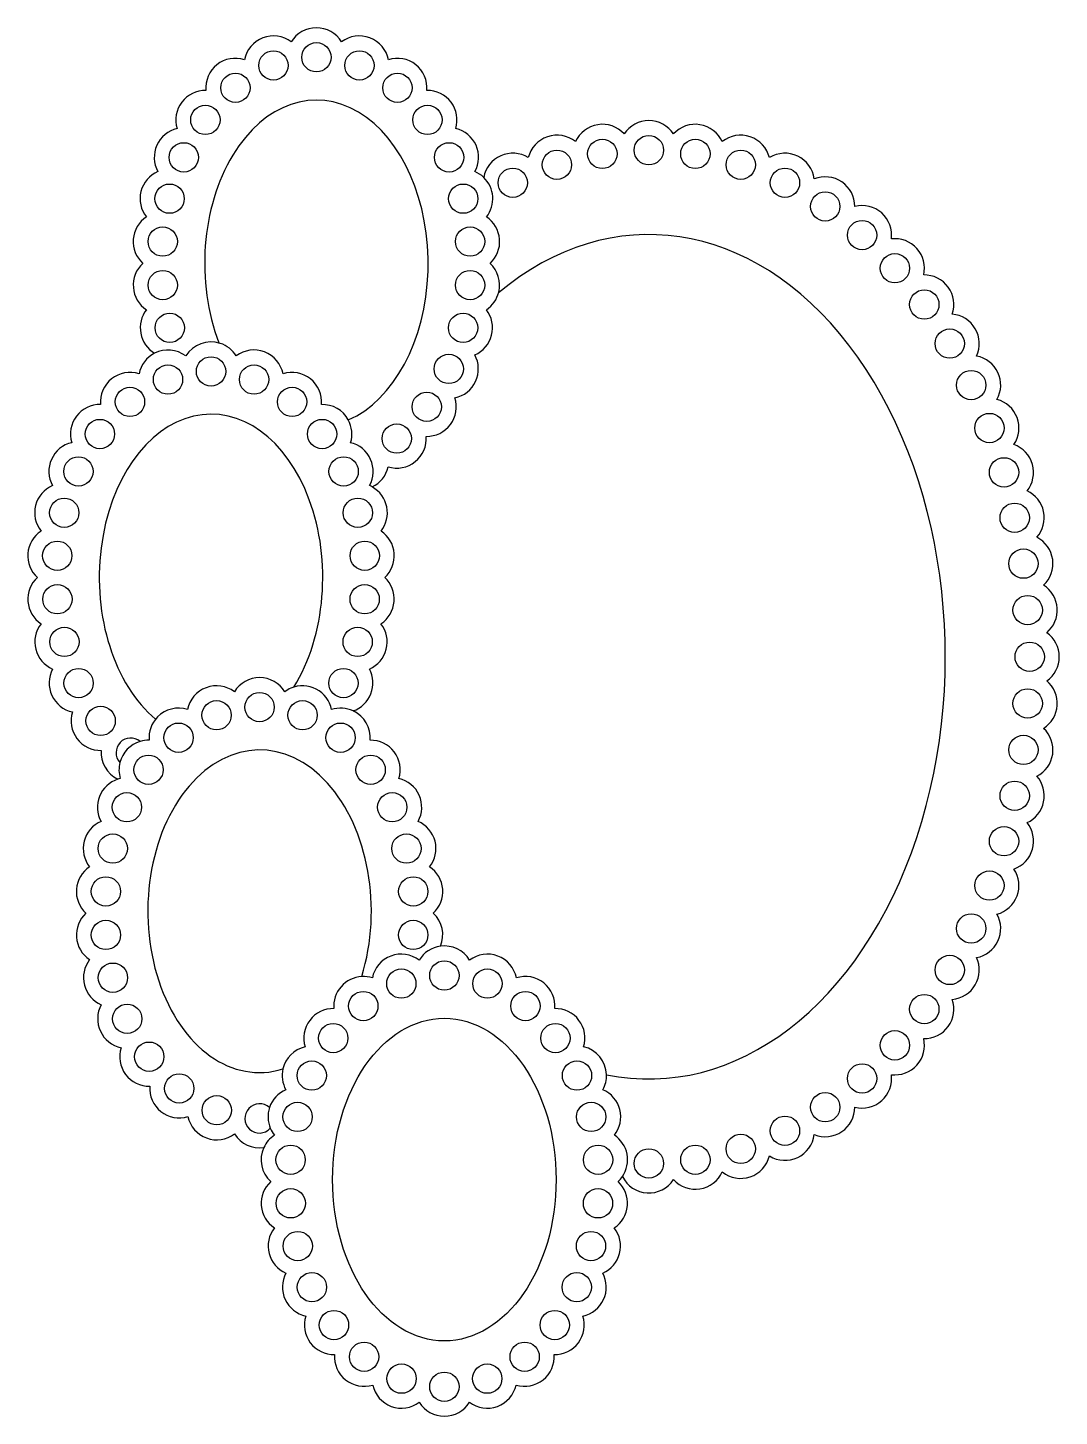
# Model space of a CAD drawing. Extents: x 225 to 322, y 105 to 237.
import ezdxf

# ---------------------------------------------------------------- set-up
doc = ezdxf.new("R2010")
doc.units = 0
doc.header["$LTSCALE"] = 0.010101
doc.layers.get('0').update_dxf_attribs({"linetype": 'CONTINUOUS'})

msp = doc.modelspace()

# ---------------------------------------------------------------- linework, layer by layer
for centre, radius in [((251.898709, 233.71737), 1.39), ((247.819278, 232.946832), 1.39), ((255.978139, 232.946832), 1.39), ((244.214468, 230.822486), 1.39), ((259.58295, 230.822486), 1.39), ((241.366306, 227.777852), 1.39), ((262.431111, 227.777852), 1.39), ((239.321399, 224.228776), 1.39), ((264.476019, 224.228776), 1.39), ((279.010837, 224.56001), 1.391613), ((283.422281, 224.909718), 1.391613), ((287.833724, 224.56001), 1.391613), ((274.707559, 223.528573), 1.391613), ((292.137002, 223.528573), 1.391613), ((270.513324, 221.817627), 1.391613), ((296.331237, 221.817627), 1.391613), ((237.976699, 220.311497), 1.39), ((265.820719, 220.311497), 1.39), ((300.149179, 219.57823), 1.391613), ((237.321982, 216.239568), 1.39), ((266.475436, 216.239568), 1.39), ((303.643018, 216.856919), 1.391613), ((306.757321, 213.712973), 1.391613), ((237.329026, 212.113897), 1.39), ((266.468392, 212.113897), 1.39), ((309.543163, 210.274607), 1.391613), ((237.993221, 208.063605), 1.39), ((265.804197, 208.063605), 1.39), ((311.957396, 206.565866), 1.391613), ((264.453337, 204.162485), 1.39), ((237.824745, 203.162226), 1.39), ((241.904175, 203.932764), 1.39), ((245.983606, 203.162226), 1.39), ((313.986996, 202.633436), 1.391613), ((234.219934, 201.03788), 1.39), ((249.588416, 201.03788), 1.39), ((262.364303, 200.572427), 1.39), ((231.371773, 197.993246), 1.39), ((252.436578, 197.993246), 1.39), ((259.5139, 197.562838), 1.39), ((315.719012, 198.561164), 1.391613), ((229.326865, 194.44417), 1.39), ((254.481485, 194.44417), 1.39), ((317.100641, 194.357073), 1.391613), ((227.982165, 190.526891), 1.39), ((255.826185, 190.526891), 1.39), ((318.114379, 190.04945), 1.391613), ((227.327448, 186.454962), 1.39), ((256.480902, 186.454962), 1.39), ((318.941599, 185.702153), 1.391613), ((227.334492, 182.329291), 1.39), ((256.473858, 182.329291), 1.39), ((319.34344, 181.295136), 1.391613), ((227.998688, 178.278999), 1.39), ((255.809663, 178.278999), 1.39), ((319.534402, 176.868821), 1.391613), ((229.349548, 174.377879), 1.39), ((254.458803, 174.377879), 1.39), ((319.34344, 172.442505), 1.391613), ((242.429817, 171.322437), 1.39), ((246.509248, 172.092976), 1.39), ((250.588678, 171.322437), 1.39), ((231.438582, 170.787821), 1.39), ((238.825006, 169.198091), 1.39), ((254.193489, 169.198091), 1.39), ((318.941599, 168.035488), 1.391613), ((235.976845, 166.153457), 1.39), ((257.04165, 166.153457), 1.39), ((318.114379, 163.688191), 1.391613), ((233.931938, 162.604381), 1.39), ((259.086558, 162.604381), 1.39), ((317.100641, 159.380568), 1.391613), ((232.587238, 158.687102), 1.39), ((260.431257, 158.687102), 1.39), ((231.93252, 154.615173), 1.39), ((261.085975, 154.615173), 1.39), ((315.719012, 155.176477), 1.391613), ((231.939564, 150.489502), 1.39), ((261.078931, 150.489502), 1.39), ((313.986996, 151.104205), 1.391613), ((232.60376, 146.439211), 1.39), ((264.030706, 146.646154), 1.39), ((311.957396, 147.171775), 1.391613), ((259.951276, 145.875616), 1.39), ((268.110137, 145.875616), 1.39), ((256.346465, 143.75127), 1.39), ((271.714948, 143.75127), 1.39), ((309.543163, 143.463034), 1.391613), ((233.95462, 142.53809), 1.39), ((253.498304, 140.706636), 1.39), ((274.563109, 140.706636), 1.39), ((306.757321, 140.024668), 1.391613), ((236.043654, 138.948032), 1.39), ((251.453396, 137.15756), 1.39), ((276.608016, 137.15756), 1.39), ((303.643018, 136.880722), 1.391613), ((238.894056, 135.938443), 1.39), ((242.446595, 133.863856), 1.39), ((250.108697, 133.240281), 1.39), ((277.952716, 133.240281), 1.39), ((300.149179, 134.159411), 1.391613), ((296.331237, 131.920014), 1.391613), ((249.453979, 129.168352), 1.39), ((278.607434, 129.168352), 1.39), ((287.833724, 129.177631), 1.391613), ((292.137002, 130.209068), 1.391613), ((283.422281, 128.827924), 1.391613), ((249.461023, 125.042681), 1.39), ((278.600389, 125.042681), 1.39), ((250.125219, 120.992389), 1.39), ((277.936194, 120.992389), 1.39), ((251.476079, 117.091269), 1.39), ((276.585334, 117.091269), 1.39), ((253.565113, 113.501211), 1.39), ((274.4963, 113.501211), 1.39), ((256.415515, 110.491622), 1.39), ((271.645897, 110.491622), 1.39), ((259.968054, 108.417035), 1.39), ((268.093359, 108.417035), 1.39), ((264.030706, 107.652951), 1.39)]:
    msp.add_circle(centre, radius)
for centre, radius, start, end in [((247.819278, 232.946832), 2.8, 52.84963, 168.857731), ((251.898709, 233.71737), 2.8, 31.457168, 148.542832), ((255.978139, 232.946832), 2.8, 11.142269, 127.15037), ((244.214468, 230.822486), 2.8, 72.164688, 185.025017), ((259.58295, 230.822486), 2.8, 354.974983, 107.835312), ((241.366306, 227.777852), 2.8, 88.794185, 197.057274), ((262.431111, 227.777852), 2.8, 342.942726, 91.205815), ((239.321399, 224.228776), 2.8, 103.043334, 208.749722), ((264.476019, 224.228776), 2.8, 331.250278, 76.956666), ((279.010837, 224.56001), 2.802394, 42.388655, 155.620598), ((283.422281, 224.909718), 2.802394, 33.323609, 146.676391), ((287.833724, 224.56001), 2.802394, 24.379402, 137.611345), ((274.707559, 223.528573), 2.802394, 51.336881, 166.112269), ((292.137002, 223.528573), 2.802394, 13.887731, 128.663119), ((270.513324, 221.817627), 2.802394, 58.271571, 169.413002), ((296.331237, 221.817627), 2.802394, 7.446658, 121.728429), ((237.976699, 220.311497), 2.8, 113.358257, 218.297226), ((265.820719, 220.311497), 2.8, 46.20238, 66.641743), ((265.820719, 220.311497), 2.8, 321.702774, 46.20238), ((300.149179, 219.57823), 2.802394, 359.886334, 111.766213), ((237.321982, 216.239568), 2.8, 123.434182, 227.551262), ((266.475436, 216.239568), 2.8, 312.448738, 56.565818), ((303.643018, 216.856919), 2.802394, 352.584462, 104.284437), ((306.757321, 213.712973), 2.802394, 346.871021, 96.872762), ((237.329026, 212.113897), 2.8, 132.644392, 236.445201), ((266.468392, 212.113897), 2.8, 346.343167, 47.355608), ((309.543163, 210.274607), 2.802394, 340.918274, 91.159321), ((266.468392, 212.113897), 2.8, 303.554799, 346.343167), ((237.993221, 208.063605), 2.8, 142.180553, 239.166774), ((265.804197, 208.063605), 2.8, 293.40589, 37.819447), ((311.957396, 206.565866), 2.802394, 335.154947, 85.206575), ((241.904175, 203.932764), 2.8, 71.829121, 148.542832), ((237.824745, 203.162226), 2.8, 116.895887, 168.857731), ((237.824745, 203.162226), 2.8, 52.84963, 116.895887), ((241.904175, 203.932764), 2.8, 31.457168, 71.829121), ((245.983606, 203.162226), 2.8, 11.142269, 127.15037), ((264.453337, 204.162485), 2.8, 281.927127, 28.394742), ((313.986996, 202.633436), 2.802394, 330.896828, 79.443247), ((234.219934, 201.03788), 2.8, 72.164688, 185.025017), ((249.588416, 201.03788), 2.8, 354.974983, 107.835312), ((231.371773, 197.993246), 2.8, 88.794185, 197.057274), ((252.464724, 197.993246), 2.8, 28.570619, 91.781973), ((262.364303, 200.572427), 2.8, 268.806865, 17.683119), ((315.719012, 198.561164), 2.802394, 326.048408, 75.185128), ((252.464724, 197.993246), 2.8, 342.942726, 28.570619), ((259.5139, 197.562838), 2.8, 253.007747, 4.305242), ((229.326865, 194.44417), 2.8, 103.043334, 208.749722), ((254.481485, 194.44417), 2.8, 331.250278, 76.956666), ((317.100641, 194.357073), 2.802394, 321.098632, 70.336708), ((255.961361, 195.488251), 2.8, 296.029117, 347.559808), ((227.982165, 190.526891), 2.8, 113.358257, 218.297226), ((255.854332, 190.526891), 2.8, 61.159198, 66.641743), ((255.826185, 190.526891), 2.8, 321.702774, 60.849513), ((318.114379, 190.04945), 2.802394, 318.6295, 65.386932), ((227.327448, 186.454962), 2.8, 123.434182, 227.551262), ((256.480902, 186.454962), 2.8, 312.448738, 56.565818), ((318.941599, 185.702153), 2.802394, 313.065795, 62.9178), ((227.334492, 182.329291), 2.8, 132.644392, 236.445201), ((256.473858, 182.329291), 2.8, 303.554799, 47.355608), ((319.34344, 181.295136), 2.802394, 310.240618, 57.354095), ((227.998688, 178.278999), 2.8, 142.180553, 246.59411), ((255.809663, 178.278999), 2.8, 293.40589, 37.819447), ((319.534402, 176.868821), 2.802394, 305.299922, 54.700078), ((229.349548, 174.377879), 2.8, 151.605258, 258.072873), ((254.458803, 174.377879), 2.8, 289.221665, 28.394742), ((242.429817, 171.322437), 2.8, 52.84963, 168.857731), ((246.509248, 172.092976), 2.8, 31.457168, 148.542832), ((250.588678, 171.322437), 2.8, 113.471984, 127.15037), ((250.588678, 171.322437), 2.8, 11.142269, 113.471984), ((319.34344, 172.442505), 2.802394, 302.645905, 49.759382), ((231.438582, 170.787821), 2.8, 162.316881, 271.193135), ((238.825006, 169.198091), 2.8, 72.164688, 135.465107), ((254.193489, 169.198091), 2.8, 64.913962, 107.835312), ((254.193489, 169.198091), 2.8, 354.974983, 64.913962), ((238.825006, 169.198091), 2.8, 135.465107, 185.025017), ((318.941599, 168.035488), 2.802394, 297.0822, 46.934205), ((234.288984, 167.778232), 1.39, 49.780737, 222.401305), ((235.976845, 166.153457), 2.8, 106.394919, 165.787122), ((235.976845, 166.153457), 2.8, 88.794185, 106.394919), ((257.04165, 166.153457), 2.8, 342.942726, 91.205815), ((234.288984, 167.778232), 2.8, 175.694758, 243.886984), ((235.976845, 166.153457), 2.8, 165.787122, 197.057274), ((233.931938, 162.604381), 2.8, 108.21759, 208.749722), ((233.931938, 162.604381), 2.8, 103.043334, 108.21759), ((259.086558, 162.604381), 2.8, 331.250278, 76.956666), ((318.114379, 163.688191), 2.802394, 294.613068, 41.3705), ((232.587238, 158.687102), 2.8, 113.358257, 218.297226), ((260.431257, 158.687102), 2.8, 321.702774, 66.641743), ((317.100641, 159.380568), 2.802394, 289.663292, 38.901368), ((231.93252, 154.615173), 2.8, 123.434182, 227.551262), ((261.085975, 154.615173), 2.8, 312.448738, 56.565818), ((315.719012, 155.176477), 2.802394, 284.814872, 33.951592), ((231.939564, 150.489502), 2.8, 132.644392, 236.445201), ((261.078931, 150.489502), 2.8, 337.600309, 47.355608), ((313.986996, 151.104205), 2.802394, 280.556753, 29.103172), ((264.030706, 146.646154), 2.8, 97.449803, 148.542832), ((264.030706, 146.646154), 2.8, 31.457168, 97.449803), ((232.60376, 146.439211), 2.8, 142.180553, 246.59411), ((259.951276, 145.875616), 2.8, 52.84963, 168.857731), ((268.110137, 145.875616), 2.8, 11.142269, 127.15037), ((311.957396, 147.171775), 2.802394, 274.793425, 24.845053), ((256.346465, 143.75127), 2.8, 93.094815, 185.025017), ((256.346465, 143.75127), 2.8, 72.164688, 93.094815), ((271.714948, 143.75127), 2.8, 354.974983, 107.835312), ((233.95462, 142.53809), 2.8, 151.605258, 258.072873), ((309.543163, 143.463034), 2.802394, 268.840679, 19.081726), ((253.498304, 140.706636), 2.8, 88.794185, 197.057274), ((274.563109, 140.706636), 2.8, 342.942726, 91.205815), ((236.043654, 138.948032), 2.8, 162.316881, 271.193135), ((251.453396, 137.15756), 2.8, 103.043334, 167.091557), ((276.608016, 137.15756), 2.8, 1.905304, 76.956666), ((306.757321, 140.024668), 2.802394, 263.127238, 13.128979), ((251.453396, 137.15756), 2.8, 167.091557, 208.749722), ((276.608016, 137.15756), 2.8, 331.250278, 1.905304), ((303.643018, 136.880722), 2.802394, 255.715563, 7.415538), ((238.894056, 135.938443), 2.8, 175.694758, 286.992253), ((250.108697, 133.240281), 2.8, 113.358257, 161.645439), ((277.952716, 133.240281), 2.8, 321.702774, 66.641743), ((246.509248, 133.099772), 1.39, 47.341819, 317.129137), ((242.446595, 133.863856), 2.8, 192.440192, 306.926222), ((250.108697, 133.240281), 2.8, 161.645439, 202.825518), ((300.149179, 134.159411), 2.802394, 248.233787, 0.113666), ((250.108697, 133.240281), 2.8, 202.825518, 218.297226), ((246.509248, 133.099772), 2.8, 211.770797, 278.133216), ((249.453979, 129.168352), 2.8, 123.434182, 155.535036), ((278.607434, 129.168352), 2.8, 325.434845, 56.565818), ((296.331237, 131.920014), 2.802394, 238.271571, 352.553342), ((249.453979, 129.168352), 2.8, 155.535036, 227.551262), ((292.137002, 130.209068), 2.802394, 231.336881, 346.112269), ((287.833724, 129.177631), 2.802394, 222.388655, 335.620598), ((249.461023, 125.042681), 2.8, 132.644392, 236.445201), ((278.600389, 125.042681), 2.8, 303.554799, 47.355608), ((278.607434, 129.168352), 2.8, 312.448738, 325.434845), ((283.422281, 128.827924), 2.802394, 206.447697, 326.676391), ((250.125219, 120.992389), 2.8, 142.180553, 246.59411), ((277.936194, 120.992389), 2.8, 293.40589, 37.819447), ((251.476079, 117.091269), 2.8, 151.605258, 258.072873), ((276.585334, 117.091269), 2.8, 281.927127, 28.394742), ((253.565113, 113.501211), 2.8, 162.316881, 271.193135), ((274.4963, 113.501211), 2.8, 268.806865, 17.683119), ((256.415515, 110.491622), 2.8, 175.694758, 286.992253), ((271.645897, 110.491622), 2.8, 253.007747, 4.305242), ((259.968054, 108.417035), 2.8, 192.440192, 306.926222), ((268.093359, 108.417035), 2.8, 233.073778, 347.559808), ((264.030706, 107.652951), 2.8, 211.770797, 328.229203)]:
    msp.add_arc(centre, radius, start, end)
for centre, major_axis, ratio, start_param, end_param in [((251.898793, 214.1735), (0, -15.485536), 0.684297, 0.2894897176, 5.2209316197), ((283.422281, 176.868711), (0, 40.041007), 0.702076, 2.9982648533, 6.8148090807), ((241.90426, 184.388894), (0, -15.485536), 0.684297, 0.835163645, 5.7633167547), ((246.509248, 152.738661), (0, 15.29598), 0.692857, 4.2956717818, 9.635263128)]:
    msp.add_ellipse(centre, major_axis=major_axis, ratio=ratio, start_param=start_param, end_param=end_param)
msp.add_ellipse((264.030706, 127.29184), major_axis=(0, 15.29598), ratio=0.692873)

doc.saveas('drawing.dxf')
